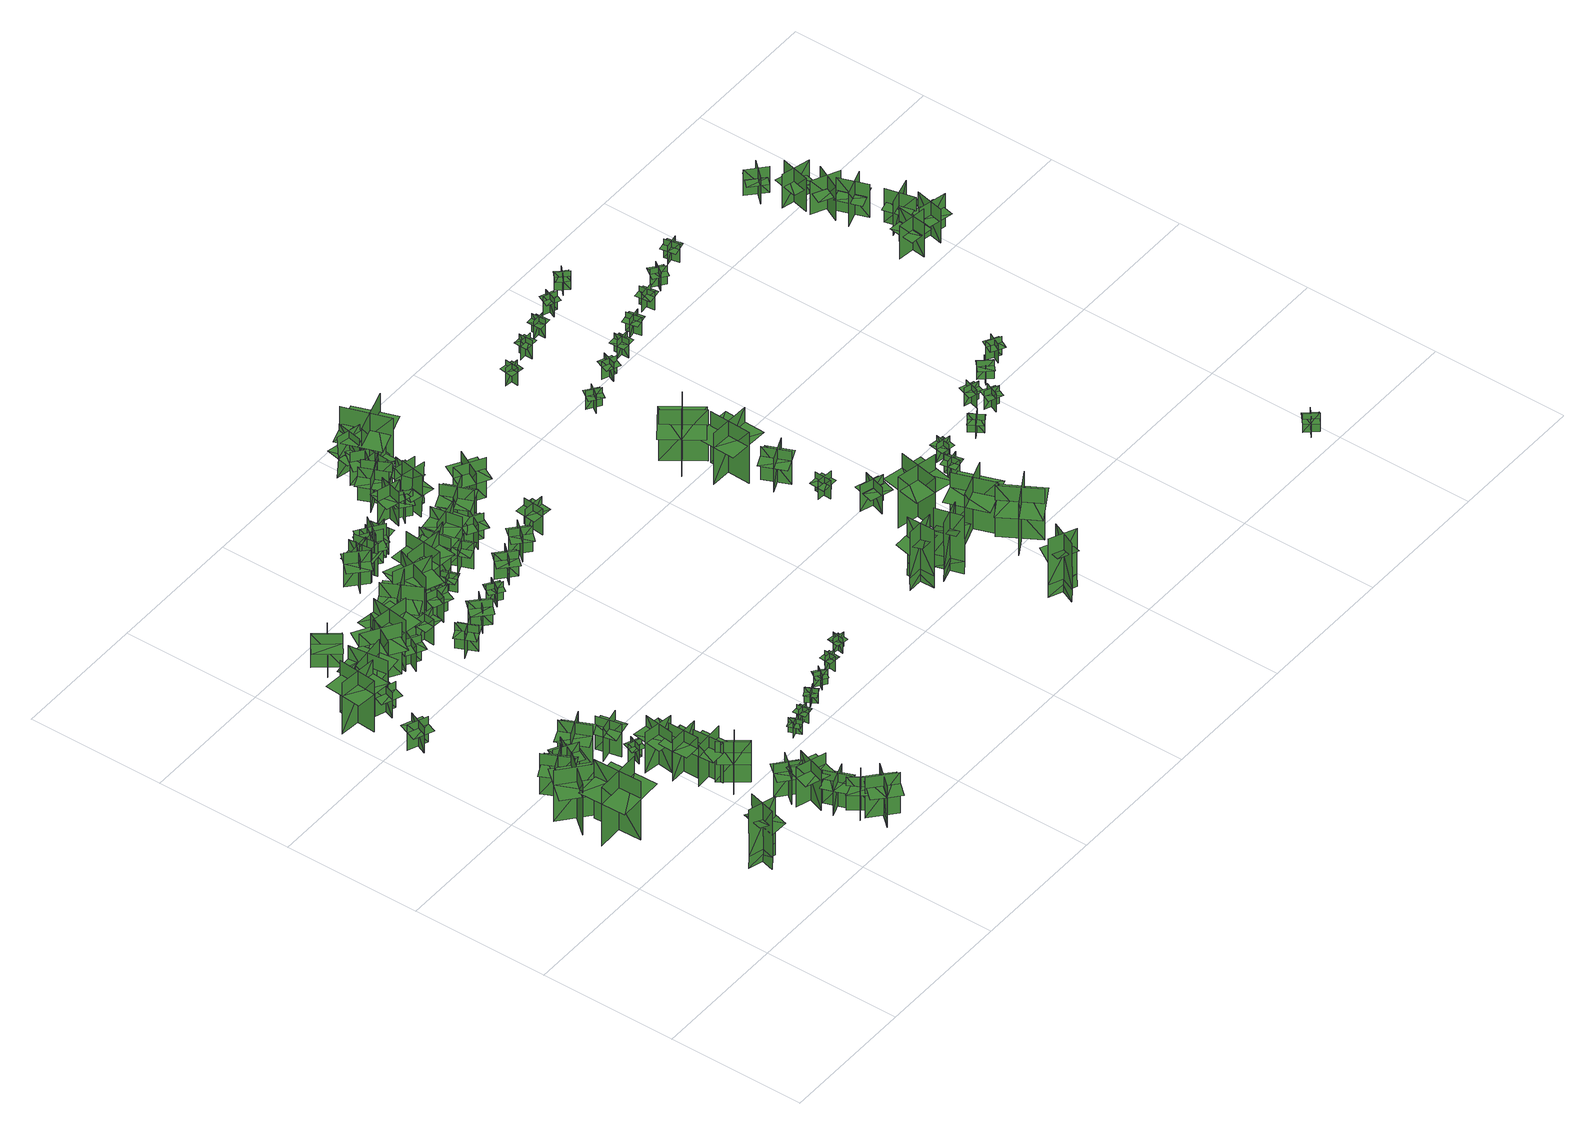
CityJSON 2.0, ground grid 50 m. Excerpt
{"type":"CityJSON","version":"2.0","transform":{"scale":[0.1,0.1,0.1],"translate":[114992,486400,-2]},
"CityObjects":{
"tree1":{"type":"SolitaryVegetationObject","geometry":[{"type":"MultiSurface","lod":"1","boundaries":[[[0,1,2]],[[0,2,3]],[[4,5,6]],[[4,6,7]],[[8,9,10]],[[8,10,11]],[[8,11,12]],[[8,12,13]]]}]},
"tree2":{"type":"SolitaryVegetationObject","geometry":[{"type":"MultiSurface","lod":"1","boundaries":[[[14,15,16]],[[14,16,17]],[[18,19,20]],[[18,20,21]],[[22,23,24]],[[22,24,25]],[[22,25,26]],[[22,26,27]]]}]},
"tree3":{"type":"SolitaryVegetationObject","geometry":[{"type":"MultiSurface","lod":"1","boundaries":[[[28,29,30]],[[28,30,31]],[[32,33,34]],[[32,34,35]],[[36,37,33]],[[36,33,32]],[[38,39,29]],[[38,29,28]],[[40,41,42]],[[40,42,43]],[[44,45,46]],[[44,46,47]]]}]},
"tree4":{"type":"SolitaryVegetationObject","geometry":[{"type":"MultiSurface","lod":"1","boundaries":[[[48,49,50]],[[48,50,51]],[[52,53,54]],[[52,54,55]],[[56,57,58]],[[56,58,59]],[[56,59,60]],[[56,60,61]]]}]},
"tree5":{"type":"SolitaryVegetationObject","geometry":[{"type":"MultiSurface","lod":"1","boundaries":[[[62,63,64]],[[62,64,65]],[[66,67,68]],[[66,68,69]],[[70,71,72]],[[70,72,73]],[[70,73,74]],[[70,74,75]]]}]},
"tree6":{"type":"SolitaryVegetationObject","geometry":[{"type":"MultiSurface","lod":"1","boundaries":[[[76,77,78]],[[76,78,79]],[[80,81,82]],[[80,82,83]],[[84,85,86]],[[84,86,87]],[[84,87,88]],[[84,88,89]]]}]},
"tree7":{"type":"SolitaryVegetationObject","geometry":[{"type":"MultiSurface","lod":"1","boundaries":[[[90,91,92]],[[90,92,93]],[[94,95,96]],[[94,96,97]],[[98,99,100]],[[98,100,101]],[[98,101,102]],[[98,102,103]]]}]},
"tree8":{"type":"SolitaryVegetationObject","geometry":[{"type":"MultiSurface","lod":"1","boundaries":[[[104,105,106]],[[104,106,107]],[[108,109,110]],[[108,110,111]],[[112,113,114]],[[112,114,115]],[[112,115,116]],[[112,116,117]]]}]},
"tree9":{"type":"SolitaryVegetationObject","geometry":[{"type":"MultiSurface","lod":"1","boundaries":[[[118,119,120]],[[118,120,121]],[[122,123,124]],[[122,124,125]],[[126,127,128]],[[126,128,129]],[[126,129,130]],[[126,130,131]]]}]},
"tree10":{"type":"SolitaryVegetationObject","geometry":[{"type":"MultiSurface","lod":"1","boundaries":[[[132,133,134]],[[132,134,135]],[[136,137,138]],[[136,138,139]],[[140,141,142]],[[140,142,143]],[[140,143,144]],[[140,144,145]]]}]},
"tree11":{"type":"SolitaryVegetationObject","geometry":[{"type":"MultiSurface","lod":"1","boundaries":[[[146,147,148]],[[146,148,149]],[[150,151,152]],[[150,152,153]],[[154,155,156]],[[154,156,157]],[[154,157,158]],[[154,158,159]]]}]},
"tree12":{"type":"SolitaryVegetationObject","geometry":[{"type":"MultiSurface","lod":"1","boundaries":[[[160,161,162]],[[160,162,163]],[[164,165,166]],[[164,166,167]],[[168,169,170]],[[168,170,171]],[[168,171,172]],[[168,172,173]]]}]},
"tree13":{"type":"SolitaryVegetationObject","geometry":[{"type":"MultiSurface","lod":"1","boundaries":[[[174,175,176]],[[174,176,177]],[[178,179,180]],[[178,180,181]],[[182,183,184]],[[182,184,185]],[[182,185,186]],[[182,186,187]]]}]},
"tree14":{"type":"SolitaryVegetationObject","geometry":[{"type":"MultiSurface","lod":"1","boundaries":[[[188,189,190]],[[188,190,191]],[[192,193,194]],[[192,194,195]],[[196,197,198]],[[196,198,199]],[[196,199,200]],[[196,200,201]]]}]},
"tree15":{"type":"SolitaryVegetationObject","geometry":[{"type":"MultiSurface","lod":"1","boundaries":[[[202,203,204]],[[202,204,205]],[[206,207,208]],[[206,208,209]],[[210,211,212]],[[210,212,213]],[[210,213,214]],[[210,214,215]]]}]},
"tree16":{"type":"SolitaryVegetationObject","geometry":[{"type":"MultiSurface","lod":"1","boundaries":[[[216,217,218]],[[216,218,219]],[[220,221,222]],[[220,222,223]],[[224,225,226]],[[224,226,227]],[[224,227,228]],[[224,228,229]]]}]},
"tree17":{"type":"SolitaryVegetationObject","geometry":[{"type":"MultiSurface","lod":"1","boundaries":[[[230,231,232]],[[230,232,233]],[[234,235,236]],[[234,236,237]],[[238,239,240]],[[238,240,241]],[[238,241,242]],[[238,242,243]]]}]},
"tree18":{"type":"SolitaryVegetationObject","geometry":[{"type":"MultiSurface","lod":"1","boundaries":[[[244,245,246]],[[244,246,247]],[[248,249,250]],[[248,250,251]],[[252,253,254]],[[252,254,255]],[[252,255,256]],[[252,256,257]]]}]},
"tree19":{"type":"SolitaryVegetationObject","geometry":[{"type":"MultiSurface","lod":"1","boundaries":[[[258,259,260]],[[258,260,261]],[[262,263,264]],[[262,264,265]],[[266,267,268]],[[266,268,269]],[[266,269,270]],[[266,270,271]]]}]},
"tree20":{"type":"SolitaryVegetationObject","geometry":[{"type":"MultiSurface","lod":"1","boundaries":[[[272,273,274]],[[272,274,275]],[[276,277,278]],[[276,278,279]],[[280,281,282]],[[280,282,283]],[[280,283,284]],[[280,284,285]]]}]},
"tree21":{"type":"SolitaryVegetationObject","geometry":[{"type":"MultiSurface","lod":"1","boundaries":[[[286,287,288]],[[286,288,289]],[[290,291,292]],[[290,292,293]],[[294,295,296]],[[294,296,297]],[[294,297,298]],[[294,298,299]]]}]},
"tree22":{"type":"SolitaryVegetationObject","geometry":[{"type":"MultiSurface","lod":"1","boundaries":[[[300,301,302]],[[300,302,303]],[[304,305,306]],[[304,306,307]],[[308,309,310]],[[308,310,311]],[[308,311,312]],[[308,312,313]]]}]},
"tree23":{"type":"SolitaryVegetationObject","geometry":[{"type":"MultiSurface","lod":"1","boundaries":[[[314,315,316]],[[314,316,317]],[[318,319,320]],[[318,320,321]],[[322,323,324]],[[322,324,325]],[[322,325,326]],[[322,326,327]]]}]},
"tree24":{"type":"SolitaryVegetationObject","geometry":[{"type":"MultiSurface","lod":"1","boundaries":[[[328,329,330]],[[328,330,331]],[[332,333,334]],[[332,334,335]],[[336,337,338]],[[336,338,339]],[[336,339,340]],[[336,340,341]]]}]},
"tree25":{"type":"SolitaryVegetationObject","geometry":[{"type":"MultiSurface","lod":"1","boundaries":[[[342,343,344]],[[342,344,345]],[[346,347,348]],[[346,348,349]],[[350,351,352]],[[350,352,353]],[[350,353,354]],[[350,354,355]]]}]},
"tree26":{"type":"SolitaryVegetationObject","geometry":[{"type":"MultiSurface","lod":"1","boundaries":[[[356,357,358]],[[356,358,359]],[[360,361,362]],[[360,362,363]],[[364,365,366]],[[364,366,367]],[[364,367,368]],[[364,368,369]]]}]},
"tree27":{"type":"SolitaryVegetationObject","geometry":[{"type":"MultiSurface","lod":"1","boundaries":[[[370,371,372]],[[370,372,373]],[[374,375,376]],[[374,376,377]],[[378,379,380]],[[378,380,381]],[[378,381,382]],[[378,382,383]]]}]},
"tree28":{"type":"SolitaryVegetationObject","geometry":[{"type":"MultiSurface","lod":"1","boundaries":[[[384,385,386]],[[384,386,387]],[[388,389,390]],[[388,390,391]],[[392,393,394]],[[392,394,395]],[[392,395,396]],[[392,396,397]]]}]},
"tree29":{"type":"SolitaryVegetationObject","geometry":[{"type":"MultiSurface","lod":"1","boundaries":[[[398,399,400]],[[398,400,401]],[[402,403,404]],[[402,404,405]],[[406,407,408]],[[406,408,409]],[[406,409,410]],[[406,410,411]]]}]},
"tree30":{"type":"SolitaryVegetationObject","geometry":[{"type":"MultiSurface","lod":"1","boundaries":[[[412,413,414]],[[412,414,415]],[[416,417,418]],[[416,418,419]],[[420,421,422]],[[420,422,423]],[[420,423,424]],[[420,424,425]]]}]},
"tree31":{"type":"SolitaryVegetationObject","geometry":[{"type":"MultiSurface","lod":"1","boundaries":[[[426,427,428]],[[426,428,429]],[[430,431,432]],[[430,432,433]],[[434,435,436]],[[434,436,437]],[[434,437,438]],[[434,438,439]]]}]},
"tree32":{"type":"SolitaryVegetationObject","geometry":[{"type":"MultiSurface","lod":"1","boundaries":[[[440,441,442]],[[440,442,443]],[[444,445,446]],[[444,446,447]],[[448,449,450]],[[448,450,451]],[[448,451,452]],[[448,452,453]]]}]},
"tree33":{"type":"SolitaryVegetationObject","geometry":[{"type":"MultiSurface","lod":"1","boundaries":[[[454,455,456]],[[454,456,457]],[[458,459,460]],[[458,460,461]],[[462,463,464]],[[462,464,465]],[[462,465,466]],[[462,466,467]]]}]},
"tree34":{"type":"SolitaryVegetationObject","geometry":[{"type":"MultiSurface","lod":"1","boundaries":[[[468,469,470]],[[468,470,471]],[[472,473,474]],[[472,474,475]],[[476,477,478]],[[476,478,479]],[[476,479,480]],[[476,480,481]]]}]},
"tree35":{"type":"SolitaryVegetationObject","geometry":[{"type":"MultiSurface","lod":"1","boundaries":[[[482,483,484]],[[482,484,485]],[[486,487,488]],[[486,488,489]],[[490,491,492]],[[490,492,493]],[[490,494,495]],[[490,495,491]]]}]},
"tree36":{"type":"SolitaryVegetationObject","geometry":[{"type":"MultiSurface","lod":"1","boundaries":[[[496,497,498]],[[496,498,499]],[[500,501,502]],[[500,502,503]],[[504,505,506]],[[504,506,507]],[[504,507,508]],[[504,508,509]]]}]},
"tree37":{"type":"SolitaryVegetationObject","geometry":[{"type":"MultiSurface","lod":"1","boundaries":[[[510,511,512]],[[510,512,513]],[[514,515,516]],[[514,516,517]],[[518,519,520]],[[518,520,521]],[[518,522,523]],[[518,523,519]]]}]},
"tree38":{"type":"SolitaryVegetationObject","geometry":[{"type":"MultiSurface","lod":"1","boundaries":[[[524,525,526]],[[524,526,527]],[[528,529,530]],[[528,530,531]],[[532,533,534]],[[532,534,535]],[[532,535,536]],[[532,536,537]]]}]},
"tree39":{"type":"SolitaryVegetationObject","geometry":[{"type":"MultiSurface","lod":"1","boundaries":[[[538,539,540]],[[538,540,541]],[[542,543,544]],[[542,544,545]],[[546,547,548]],[[546,548,549]],[[546,550,551]],[[546,551,547]]]}]},
"tree40":{"type":"SolitaryVegetationObject","geometry":[{"type":"MultiSurface","lod":"1","boundaries":[[[552,553,554]],[[552,554,555]],[[556,557,558]],[[556,558,559]],[[560,561,562]],[[560,562,563]],[[560,563,564]],[[560,564,565]]]}]},
"tree41":{"type":"SolitaryVegetationObject","geometry":[{"type":"MultiSurface","lod":"1","boundaries":[[[566,567,568]],[[566,568,569]],[[570,571,572]],[[570,572,573]],[[574,575,576]],[[574,576,577]],[[574,577,578]],[[574,578,579]]]}]},
"tree42":{"type":"SolitaryVegetationObject","geometry":[{"type":"MultiSurface","lod":"1","boundaries":[[[580,581,582]],[[580,582,583]],[[584,585,586]],[[584,586,587]],[[588,589,590]],[[588,590,591]],[[588,592,593]],[[588,593,589]]]}]},
"tree43":{"type":"SolitaryVegetationObject","geometry":[{"type":"MultiSurface","lod":"1","boundaries":[[[594,595,596]],[[594,596,597]],[[598,599,600]],[[598,600,601]],[[602,603,604]],[[602,604,605]],[[602,606,607]],[[602,607,603]]]}]},
"tree44":{"type":"SolitaryVegetationObject","geometry":[{"type":"MultiSurface","lod":"1","boundaries":[[[608,609,610]],[[608,610,611]],[[612,613,614]],[[612,614,615]],[[616,617,618]],[[616,618,619]],[[616,619,620]],[[616,620,621]]]}]},
"tree45":{"type":"SolitaryVegetationObject","geometry":[{"type":"MultiSurface","lod":"1","boundaries":[[[622,623,624]],[[622,624,625]],[[626,627,628]],[[626,628,629]],[[630,631,632]],[[630,632,633]],[[630,633,634]],[[630,634,635]]]}]},
"tree46":{"type":"SolitaryVegetationObject","geometry":[{"type":"MultiSurface","lod":"1","boundaries":[[[636,637,638]],[[636,638,639]],[[640,641,642]],[[640,642,643]],[[644,645,646]],[[644,646,647]],[[644,648,649]],[[644,649,645]]]}]},
"tree47":{"type":"SolitaryVegetationObject","geometry":[{"type":"MultiSurface","lod":"1","boundaries":[[[650,651,652]],[[650,652,653]],[[654,655,656]],[[654,656,657]],[[658,659,660]],[[658,660,661]],[[658,661,662]],[[658,662,663]]]}]},
"tree48":{"type":"SolitaryVegetationObject","geometry":[{"type":"MultiSurface","lod":"1","boundaries":[[[664,665,666]],[[664,666,667]],[[668,669,670]],[[668,670,671]],[[672,673,674]],[[672,674,675]],[[672,675,676]],[[672,676,677]]]}]},
"tree49":{"type":"SolitaryVegetationObject","geometry":[{"type":"MultiSurface","lod":"1","boundaries":[[[678,679,680]],[[678,680,681]],[[682,683,684]],[[682,684,685]],[[686,687,688]],[[686,688,689]],[[686,689,690]],[[686,690,691]]]}]},
"tree50":{"type":"SolitaryVegetationObject","geometry":[{"type":"MultiSurface","lod":"1","boundaries":[[[692,693,694]],[[692,694,695]],[[696,697,698]],[[696,698,699]],[[700,701,702]],[[700,702,703]],[[700,703,704]],[[700,704,705]]]}]},
"tree51":{"type":"SolitaryVegetationObject","geometry":[{"type":"MultiSurface","lod":"1","boundaries":[[[706,707,708]],[[706,708,709]],[[710,711,712]],[[710,712,713]],[[714,715,716]],[[714,716,717]],[[714,717,718]],[[714,718,719]]]}]},
"tree52":{"type":"SolitaryVegetationObject","geometry":[{"type":"MultiSurface","lod":"1","boundaries":[[[720,721,722]],[[720,722,723]],[[724,725,726]],[[724,726,727]],[[728,729,730]],[[728,730,731]],[[728,731,732]],[[728,732,733]]]}]},
"tree53":{"type":"SolitaryVegetationObject","geometry":[{"type":"MultiSurface","lod":"1","boundaries":[[[734,735,736]],[[734,736,737]],[[738,739,740]],[[738,740,741]],[[742,743,744]],[[742,744,745]],[[742,746,747]],[[742,747,743]]]}]},
"tree54":{"type":"SolitaryVegetationObject","geometry":[{"type":"MultiSurface","lod":"1","boundaries":[[[748,749,750]],[[748,750,751]],[[752,753,754]],[[752,754,755]],[[756,757,758]],[[756,758,759]],[[756,760,761]],[[756,761,757]]]}]},
"tree55":{"type":"SolitaryVegetationObject","geometry":[{"type":"MultiSurface","lod":"1","boundaries":[[[762,763,764]],[[762,764,765]],[[766,767,768]],[[766,768,769]],[[770,771,772]],[[770,772,773]],[[770,773,774]],[[770,774,775]]]}]},
"tree56":{"type":"SolitaryVegetationObject","geometry":[{"type":"MultiSurface","lod":"1","boundaries":[[[776,777,778]],[[776,778,779]],[[780,781,782]],[[780,782,783]],[[784,785,786]],[[784,786,787]],[[784,787,788]],[[784,788,789]]]}]},
"tree57":{"type":"SolitaryVegetationObject","geometry":[{"type":"MultiSurface","lod":"1","boundaries":[[[790,791,792]],[[790,792,793]],[[794,795,796]],[[794,796,797]],[[798,799,795]],[[798,795,794]],[[800,801,791]],[[800,791,790]],[[790,791,802]],[[790,802,803]],[[790,804,805]],[[790,805,791]]]}]},
"tree58":{"type":"SolitaryVegetationObject","geometry":[{"type":"MultiSurface","lod":"1","boundaries":[[[806,807,808]],[[806,808,809]],[[810,811,812]],[[810,812,813]],[[814,815,816]],[[814,816,817]],[[814,817,818]],[[814,818,819]]]}]},
"tree59":{"type":"SolitaryVegetationObject","geometry":[{"type":"MultiSurface","lod":"1","boundaries":[[[820,821,822]],[[820,822,823]],[[824,825,826]],[[824,826,827]],[[828,829,830]],[[828,830,831]],[[828,831,832]],[[828,832,833]]]}]},
"tree60":{"type":"SolitaryVegetationObject","geometry":[{"type":"MultiSurface","lod":"1","boundaries":[[[834,835,836]],[[834,836,837]],[[838,839,840]],[[838,840,841]],[[842,843,844]],[[842,844,845]],[[842,846,847]],[[842,847,843]]]}]},
"tree61":{"type":"SolitaryVegetationObject","geometry":[{"type":"MultiSurface","lod":"1","boundaries":[[[848,849,850]],[[848,850,851]],[[852,853,854]],[[852,854,855]],[[856,857,858]],[[856,858,859]],[[856,859,860]],[[856,860,861]]]}]},
"tree62":{"type":"SolitaryVegetationObject","geometry":[{"type":"MultiSurface","lod":"1","boundaries":[[[862,863,864]],[[862,864,865]],[[866,867,868]],[[866,868,869]],[[870,871,872]],[[870,872,873]],[[870,873,874]],[[870,874,875]]]}]},
"tree63":{"type":"SolitaryVegetationObject","geometry":[{"type":"MultiSurface","lod":"1","boundaries":[[[876,877,878]],[[876,878,879]],[[880,881,882]],[[880,882,883]],[[884,885,886]],[[884,886,887]],[[884,887,888]],[[884,888,889]]]}]},
"tree64":{"type":"SolitaryVegetationObject","geometry":[{"type":"MultiSurface","lod":"1","boundaries":[[[890,891,892]],[[890,892,893]],[[894,895,896]],[[894,896,897]],[[898,899,895]],[[898,895,894]],[[900,901,891]],[[900,891,890]],[[890,891,902]],[[890,902,903]],[[890,904,905]],[[890,905,891]]]}]},
"tree65":{"type":"SolitaryVegetationObject","geometry":[{"type":"MultiSurface","lod":"1","boundaries":[[[906,907,908]],[[906,908,909]],[[910,911,912]],[[910,912,913]],[[914,915,911]],[[914,911,910]],[[916,917,907]],[[916,907,906]],[[906,907,918]],[[906,918,919]],[[906,920,921]],[[906,921,907]]]}]},
"tree66":{"type":"SolitaryVegetationObject","geometry":[{"type":"MultiSurface","lod":"1","boundaries":[[[922,923,924]],[[922,924,925]],[[926,927,928]],[[926,928,929]],[[930,931,932]],[[930,932,933]],[[930,933,934]],[[930,934,935]]]}]},
"tree67":{"type":"SolitaryVegetationObject","geometry":[{"type":"MultiSurface","lod":"1","boundaries":[[[936,937,938]],[[936,938,939]],[[940,941,942]],[[940,942,943]],[[944,945,941]],[[944,941,940]],[[946,947,937]],[[946,937,936]],[[948,949,950]],[[948,950,951]],[[952,953,954]],[[952,954,955]]]}]},
"tree68":{"type":"SolitaryVegetationObject","geometry":[{"type":"MultiSurface","lod":"1","boundaries":[[[956,957,958]],[[956,958,959]],[[960,961,962]],[[960,962,963]],[[964,965,961]],[[964,961,960]],[[966,967,957]],[[966,957,956]],[[968,969,970]],[[968,970,971]],[[972,973,974]],[[972,974,975]]]}]},
"tree69":{"type":"SolitaryVegetationObject","geometry":[{"type":"MultiSurface","lod":"1","boundaries":[[[976,977,978]],[[976,978,979]],[[980,981,982]],[[980,982,983]],[[984,985,981]],[[984,981,980]],[[986,987,977]],[[986,977,976]],[[988,989,990]],[[988,990,991]],[[992,993,994]],[[992,994,995]]]}]},
"tree70":{"type":"SolitaryVegetationObject","geometry":[{"type":"MultiSurface","lod":"1","boundaries":[[[996,997,998]],[[996,998,999]],[[1000,1001,1002]],[[1000,1002,1003]],[[1004,1005,1006]],[[1004,1006,1007]],[[1004,1007,1008]],[[1004,1008,1009]]]}]},
"tree71":{"type":"SolitaryVegetationObject","geometry":[{"type":"MultiSurface","lod":"1","boundaries":[[[1010,1011,1012]],[[1010,1012,1013]],[[1014,1015,1016]],[[1014,1016,1017]],[[1018,1019,1020]],[[1018,1020,1021]],[[1018,1021,1022]],[[1018,1022,1023]]]}]},
"tree72":{"type":"SolitaryVegetationObject","geometry":[{"type":"MultiSurface","lod":"1","boundaries":[[[1024,1025,1026]],[[1024,1026,1027]],[[1028,1029,1030]],[[1028,1030,1031]],[[1032,1033,1034]],[[1032,1034,1035]],[[1032,1035,1036]],[[1032,1036,1037]]]}]},
"tree73":{"type":"SolitaryVegetationObject","geometry":[{"type":"MultiSurface","lod":"1","boundaries":[[[1038,1039,1040]],[[1038,1040,1041]],[[1042,1043,1044]],[[1042,1044,1045]],[[1046,1047,1048]],[[1046,1048,1049]],[[1046,1049,1050]],[[1046,1050,1051]]]}]},
"tree74":{"type":"SolitaryVegetationObject","geometry":[{"type":"MultiSurface","lod":"1","boundaries":[[[1052,1053,1054]],[[1052,1054,1055]],[[1056,1057,1058]],[[1056,1058,1059]],[[1060,1061,1062]],[[1060,1062,1063]],[[1060,1063,1064]],[[1060,1064,1065]]]}]},
"tree75":{"type":"SolitaryVegetationObject","geometry":[{"type":"MultiSurface","lod":"1","boundaries":[[[1066,1067,1068]],[[1066,1068,1069]],[[1070,1071,1072]],[[1070,1072,1073]],[[1074,1075,1076]],[[1074,1076,1077]],[[1074,1077,1078]],[[1074,1078,1079]]]}]},
"tree76":{"type":"SolitaryVegetationObject","geometry":[{"type":"MultiSurface","lod":"1","boundaries":[[[1080,1081,1082]],[[1080,1082,1083]],[[1084,1085,1086]],[[1084,1086,1087]],[[1088,1089,1090]],[[1088,1090,1091]],[[1088,1091,1092]],[[1088,1092,1093]]]}]},
"tree77":{"type":"SolitaryVegetationObject","geometry":[{"type":"MultiSurface","lod":"1","boundaries":[[[1094,1095,1096]],[[1094,1096,1097]],[[1098,1099,1100]],[[1098,1100,1101]],[[1102,1103,1104]],[[1102,1104,1105]],[[1102,1105,1106]],[[1102,1106,1107]]]}]},
"tree78":{"type":"SolitaryVegetationObject","geometry":[{"type":"MultiSurface","lod":"1","boundaries":[[[1108,1109,1110]],[[1108,1110,1111]],[[1112,1113,1114]],[[1112,1114,1115]],[[1116,1117,1118]],[[1116,1118,1119]],[[1116,1119,1120]],[[1116,1120,1121]]]}]},
"tree79":{"type":"SolitaryVegetationObject","geometry":[{"type":"MultiSurface","lod":"1","boundaries":[[[1122,1123,1124]],[[1122,1124,1125]],[[1126,1127,1128]],[[1126,1128,1129]],[[1130,1131,1132]],[[1130,1132,1133]],[[1130,1133,1134]],[[1130,1134,1135]]]}]},
"tree80":{"type":"SolitaryVegetationObject","geometry":[{"type":"MultiSurface","lod":"1","boundaries":[[[1136,1137,1138]],[[1136,1138,1139]],[[1140,1141,1142]],[[1140,1142,1143]],[[1144,1145,1146]],[[1144,1146,1147]],[[1144,1147,1148]],[[1144,1148,1149]]]}]},
"tree81":{"type":"SolitaryVegetationObject","geometry":[{"type":"MultiSurface","lod":"1","boundaries":[[[1150,1151,1152]],[[1150,1152,1153]],[[1154,1155,1156]],[[1154,1156,1157]],[[1158,1159,1160]],[[1158,1160,1161]],[[1158,1161,1162]],[[1158,1162,1163]]]}]},
"tree82":{"type":"SolitaryVegetationObject","geometry":[{"type":"MultiSurface","lod":"1","boundaries":[[[1164,1165,1166]],[[1164,1166,1167]],[[1168,1169,1170]],[[1168,1170,1171]],[[1172,1173,1174]],[[1172,1174,1175]],[[1172,1175,1176]],[[1172,1176,1177]]]}]},
"tree83":{"type":"SolitaryVegetationObject","geometry":[{"type":"MultiSurface","lod":"1","boundaries":[[[1178,1179,1180]],[[1178,1180,1181]],[[1182,1183,1184]],[[1182,1184,1185]],[[1186,1187,1188]],[[1186,1188,1189]],[[1186,1189,1190]],[[1186,1190,1191]]]}]},
"tree84":{"type":"SolitaryVegetationObject","geometry":[{"type":"MultiSurface","lod":"1","boundaries":[[[1192,1193,1194]],[[1192,1194,1195]],[[1196,1197,1198]],[[1196,1198,1199]],[[1200,1201,1202]],[[1200,1202,1203]],[[1200,1203,1204]],[[1200,1204,1205]]]}]},
"tree85":{"type":"SolitaryVegetationObject","geometry":[{"type":"MultiSurface","lod":"1","boundaries":[[[1206,1207,1208]],[[1206,1208,1209]],[[1210,1211,1212]],[[1210,1212,1213]],[[1214,1215,1216]],[[1214,1216,1217]],[[1214,1217,1218]],[[1214,1218,1219]]]}]},
"tree86":{"type":"SolitaryVegetationObject","geometry":[{"type":"MultiSurface","lod":"1","boundaries":[[[1220,1221,1222]],[[1220,1222,1223]],[[1224,1225,1226]],[[1224,1226,1227]],[[1228,1229,1230]],[[1228,1230,1231]],[[1228,1231,1232]],[[1228,1232,1233]]]}]},
"tree87":{"type":"SolitaryVegetationObject","geometry":[{"type":"MultiSurface","lod":"1","boundaries":[[[1234,1235,1236]],[[1234,1236,1237]],[[1238,1239,1240]],[[1238,1240,1241]],[[1242,1243,1244]],[[1242,1244,1245]],[[1242,1245,1246]],[[1242,1246,1247]]]}]},
"tree88":{"type":"SolitaryVegetationObject","geometry":[{"type":"MultiSurface","lod":"1","boundaries":[[[1248,1249,1250]],[[1248,1250,1251]],[[1252,1253,1254]],[[1252,1254,1255]],[[1256,1257,1258]],[[1256,1258,1259]],[[1256,1259,1260]],[[1256,1260,1261]]]}]},
"tree89":{"type":"SolitaryVegetationObject","geometry":[{"type":"MultiSurface","lod":"1","boundaries":[[[1262,1263,1264]],[[1262,1264,1265]],[[1266,1267,1268]],[[1266,1268,1269]],[[1270,1271,1272]],[[1270,1272,1273]],[[1270,1273,1274]],[[1270,1274,1275]]]}]},
"tree90":{"type":"SolitaryVegetationObject","geometry":[{"type":"MultiSurface","lod":"1","boundaries":[[[1276,1277,1278]],[[1276,1278,1279]],[[1280,1281,1282]],[[1280,1282,1283]],[[1284,1285,1286]],[[1284,1286,1287]],[[1284,1287,1288]],[[1284,1288,1289]]]}]},
"tree91":{"type":"SolitaryVegetationObject","geometry":[{"type":"MultiSurface","lod":"1","boundaries":[[[1290,1291,1292]],[[1290,1292,1293]],[[1294,1295,1296]],[[1294,1296,1297]],[[1298,1299,1300]],[[1298,1300,1301]],[[1298,1301,1302]],[[1298,1302,1303]]]}]},
"tree92":{"type":"SolitaryVegetationObject","geometry":[{"type":"MultiSurface","lod":"1","boundaries":[[[1304,1305,1306]],[[1304,1306,1307]],[[1308,1309,1310]],[[1308,1310,1311]],[[1312,1313,1314]],[[1312,1314,1315]],[[1312,1315,1316]],[[1312,1316,1317]]]}]},
"tree93":{"type":"SolitaryVegetationObject","geometry":[{"type":"MultiSurface","lod":"1","boundaries":[[[1318,1319,1320]],[[1318,1320,1321]],[[1322,1323,1324]],[[1322,1324,1325]],[[1326,1327,1328]],[[1326,1328,1329]],[[1326,1329,1330]],[[1326,1330,1331]]]}]},
"tree94":{"type":"SolitaryVegetationObject","geometry":[{"type":"MultiSurface","lod":"1","boundaries":[[[1332,1333,1334]],[[1332,1334,1335]],[[1336,1337,1338]],[[1336,1338,1339]],[[1340,1341,1342]],[[1340,1342,1343]],[[1340,1343,1344]],[[1340,1344,1345]]]}]},
"tree95":{"type":"SolitaryVegetationObject","geometry":[{"type":"MultiSurface","lod":"1","boundaries":[[[1346,1347,1348]],[[1346,1348,1349]],[[1350,1351,1352]],[[1350,1352,1353]],[[1354,1355,1356]],[[1354,1356,1357]],[[1354,1357,1358]],[[1354,1358,1359]]]}]},
"tree96":{"type":"SolitaryVegetationObject","geometry":[{"type":"MultiSurface","lod":"1","boundaries":[[[1360,1361,1362]],[[1360,1362,1363]],[[1364,1365,1366]],[[1364,1366,1367]],[[1368,1369,1370]],[[1368,1370,1371]],[[1368,1371,1372]],[[1368,1372,1373]]]}]},
"tree97":{"type":"SolitaryVegetationObject","geometry":[{"type":"MultiSurface","lod":"1","boundaries":[[[1374,1375,1376]],[[1374,1376,1377]],[[1378,1379,1380]],[[1378,1380,1381]],[[1382,1383,1384]],[[1382,1384,1385]],[[1382,1385,1386]],[[1382,1386,1387]]]}]},
"tree98":{"type":"SolitaryVegetationObject","geometry":[{"type":"MultiSurface","lod":"1","boundaries":[[[1388,1389,1390]],[[1388,1390,1391]],[[1392,1393,1394]],[[1392,1394,1395]],[[1396,1397,1398]],[[1396,1398,1399]],[[1396,1400,1401]],[[1396,1401,1397]]]}]},
"tree99":{"type":"SolitaryVegetationObject","geometry":[{"type":"MultiSurface","lod":"1","boundaries":[[[1402,1403,1404]],[[1402,1404,1405]],[[1406,1407,1408]],[[1406,1408,1409]],[[1410,1411,1412]],[[1410,1412,1413]],[[1410,1414,1415]],[[1410,1415,1411]]]}]},
"tree100":{"type":"SolitaryVegetationObject","geometry":[{"type":"MultiSurface","lod":"1","boundaries":[[[1416,1417,1418]],[[1416,1418,1419]],[[1420,1421,1422]],[[1420,1422,1423]],[[1424,1425,1426]],[[1424,1426,1427]],[[1424,1428,1429]],[[1424,1429,1425]]]}]},
"tree101":{"type":"SolitaryVegetationObject","geometry":[{"type":"MultiSurface","lod":"1","boundaries":[[[1430,1431,1432]],[[1430,1432,1433]],[[1434,1435,1436]],[[1434,1436,1437]],[[1438,1439,1440]],[[1438,1440,1441]],[[1438,1442,1443]],[[1438,1443,1439]]]}]},
"tree102":{"type":"SolitaryVegetationObject","geometry":[{"type":"MultiSurface","lod":"1","boundaries":[[[1444,1445,1446]],[[1444,1446,1447]],[[1448,1449,1450]],[[1448,1450,1451]],[[1452,1453,1454]],[[1452,1454,1455]],[[1452,1456,1457]],[[1452,1457,1453]]]}]},
"tree103":{"type":"SolitaryVegetationObject","geometry":[{"type":"MultiSurface","lod":"1","boundaries":[[[1458,1459,1460]],[[1458,1460,1461]],[[1462,1463,1464]],[[1462,1464,1465]],[[1466,1467,1468]],[[1466,1468,1469]],[[1466,1470,1471]],[[1466,1471,1467]]]}]},
"tree104":{"type":"SolitaryVegetationObject","geometry":[{"type":"MultiSurface","lod":"1","boundaries":[[[1472,1473,1474]],[[1472,1474,1475]],[[1476,1477,1478]],[[1476,1478,1479]],[[1480,1481,1482]],[[1480,1482,1483]],[[1480,1484,1485]],[[1480,1485,1481]]]}]}
},
"vertices":[
[183,631,10],[179,808,10],[179,808,256],[183,631,256],[265,716,10],[88,712,10],[88,712,256],[265,716,256],[265,716,187],[263,805,187],[86,801,187],[88,712,187],[90,624,187],[267,628,187],
[191,907,11],[91,789,11],[91,789,226],[191,907,226],[88,899,11],[206,799,11],[206,799,226],[88,899,226],[88,899,166],[38,840,166],[156,740,166],[206,799,166],[256,858,166],[138,958,166],
[344,314,65],[316,214,65],[314,215,260],[342,315,260],[275,276,65],[375,248,65],[375,249,260],[275,277,260],[275,277,14],[375,249,14],[342,315,14],[314,215,14],[343,314,160],[315,215,160],[365,200,179],[393,300,179],[318,228,191],[339,303,191],[301,314,201],[280,239,201],
[167,1013,9],[216,912,9],[216,912,179],[167,1013,179],[141,935,9],[242,985,9],[242,985,179],[141,935,179],[141,935,135],[165,887,135],[266,936,135],[242,985,135],[218,1033,135],[117,984,135],
[97,1411,18],[127,1483,18],[127,1483,126],[97,1411,126],[145,1431,18],[73,1460,18],[73,1460,126],[145,1431,126],[145,1431,95],[160,1467,95],[88,1496,95],[73,1460,95],[58,1424,95],[130,1395,95],
[230,1009,11],[311,965,11],[311,965,150],[230,1009,150],[250,945,11],[293,1026,11],[293,1026,150],[250,945,150],[250,945,113],[289,924,113],[332,1005,113],[293,1026,113],[254,1047,113],[211,965,113],
[94,1737,17],[82,1595,17],[82,1595,233],[94,1737,233],[15,1670,17],[157,1657,17],[157,1657,233],[15,1670,233],[15,1670,177],[8,1601,177],[151,1588,177],[157,1657,177],[164,1725,177],[21,1738,177],
[294,987,10],[397,1033,10],[397,1033,180],[294,987,180],[371,958,10],[325,1061,10],[325,1061,180],[371,958,180],[371,958,135],[421,981,135],[375,1083,135],[325,1061,135],[276,1039,135],[322,936,135],
[167,1588,18],[193,1661,18],[193,1661,126],[167,1588,126],[214,1610,18],[141,1636,18],[141,1636,126],[214,1610,126],[214,1610,96],[227,1646,96],[154,1673,96],[141,1636,96],[127,1600,96],[200,1573,96],
[184,1618,15],[168,1761,15],[168,1761,231],[184,1618,231],[249,1700,15],[106,1685,15],[106,1685,231],[249,1700,231],[249,1700,175],[241,1769,175],[99,1753,175],[106,1685,175],[114,1616,175],[256,1632,175],
[459,842,15],[478,890,15],[478,890,92],[459,842,92],[493,857,15],[446,876,15],[446,876,92],[493,857,92],[493,857,72],[502,880,72],[455,899,72],[446,876,72],[437,853,72],[484,834,72],
[519,772,13],[519,659,13],[519,659,183],[519,772,183],[461,713,13],[574,713,13],[574,713,183],[461,713,183],[461,713,138],[461,659,138],[574,659,138],[574,713,138],[574,767,138],[461,768,138],
[494,962,12],[404,942,12],[404,942,151],[494,962,151],[437,998,12],[457,908,12],[457,908,151],[437,998,151],[437,998,115],[393,988,115],[414,898,115],[457,908,115],[500,918,115],[480,1008,115],
[602,638,13],[490,632,13],[490,632,183],[602,638,183],[541,693,13],[547,580,13],[547,580,183],[541,693,183],[541,693,138],[487,690,138],[493,578,138],[547,580,138],[601,583,138],[595,696,138],
[440,804,13],[551,788,13],[551,788,183],[440,804,183],[490,738,13],[506,850,13],[506,850,183],[490,738,183],[490,738,138],[543,731,138],[559,842,138],[506,850,138],[452,858,138],[436,746,138],
[537,603,13],[604,512,13],[604,512,183],[537,603,183],[525,522,13],[616,589,13],[616,589,183],[525,522,183],[525,522,138],[557,478,138],[648,545,138],[616,589,138],[583,632,138],[493,565,138],
[654,419,13],[595,348,13],[595,348,152],[654,419,152],[587,413,13],[658,354,13],[658,354,152],[587,413,152],[587,413,116],[559,378,116],[629,320,116],[658,354,116],[686,388,116],[615,447,116],
[628,257,13],[664,364,13],[664,364,183],[628,257,183],[701,295,13],[594,330,13],[594,330,183],[701,295,183],[701,295,138],[718,346,138],[612,382,138],[594,330,138],[577,279,138],[684,243,138],
[659,274,13],[690,187,13],[690,187,152],[659,274,152],[631,213,13],[718,244,13],[718,244,152],[631,213,152],[631,213,116],[646,172,116],[733,203,116],[718,244,116],[703,286,116],[616,255,116],
[663,131,13],[738,185,13],[738,185,152],[663,131,152],[730,121,13],[676,196,13],[676,196,152],[730,121,152],[730,121,115],[766,147,115],[712,222,115],[676,196,115],[640,170,115],[694,95,115],
[684,127,12],[768,53,12],[768,53,182],[684,127,182],[689,45,12],[764,130,12],[764,130,182],[689,45,182],[689,45,137],[730,10,137],[804,94,137],[764,130,137],[723,166,137],[649,81,137],
[355,1691,13],[233,1766,13],[233,1766,230],[355,1691,230],[330,1793,13],[256,1670,13],[256,1670,230],[330,1793,230],[330,1793,173],[271,1828,173],[197,1706,173],[256,1670,173],[314,1634,173],[389,1757,173],
[208,1870,8],[287,1931,8],[287,1931,147],[208,1870,147],[274,1861,8],[213,1940,8],[213,1940,147],[274,1861,147],[274,1861,108],[313,1892,108],[252,1970,108],[213,1940,108],[174,1909,108],[235,1831,108],
[371,1687,13],[392,1829,13],[392,1829,229],[371,1687,229],[454,1750,13],[312,1771,13],[312,1771,229],[454,1750,229],[454,1750,173],[464,1818,173],[322,1839,173],[312,1771,173],[302,1703,173],[444,1682,173],
[437,1677,18],[370,1714,18],[370,1714,126],[437,1677,126],[423,1726,18],[386,1659,18],[386,1659,126],[423,1726,126],[423,1726,96],[389,1745,96],[352,1677,96],[386,1659,96],[420,1640,96],[457,1708,96],
[873,515,16],[858,557,16],[858,557,77],[873,515,77],[886,542,16],[844,527,16],[844,527,77],[886,542,77],[886,542,60],[878,562,60],[837,548,60],[844,527,60],[852,506,60],[893,521,60],
[528,1733,13],[462,1860,13],[462,1860,230],[528,1733,230],[559,1833,13],[432,1767,13],[432,1767,230],[559,1833,230],[559,1833,173],[527,1894,173],[400,1828,173],[432,1767,173],[464,1705,173],[591,1772,173],
[581,1559,14],[549,1630,14],[549,1630,122],[581,1559,122],[600,1607,14],[529,1576,14],[529,1576,122],[600,1607,122],[600,1607,92],[584,1643,92],[513,1611,92],[529,1576,92],[545,1540,92],[616,1572,92],
[526,1765,17],[519,1688,17],[519,1688,125],[526,1765,125],[486,1732,17],[563,1725,17],[563,1725,125],[486,1732,125],[486,1732,95],[482,1693,95],[559,1686,95],[563,1725,95],[566,1764,95],[489,1770,95],
[923,573,16],[927,529,16],[927,529,77],[923,573,77],[904,550,16],[948,554,16],[948,554,77],[904,550,77],[904,550,60],[906,528,60],[950,532,60],[948,554,60],[946,576,60],[902,572,60],
[526,1854,15],[660,1802,15],[660,1802,231],[526,1854,231],[569,1758,15],[621,1892,15],[621,1892,231],[569,1758,231],[569,1758,175],[633,1733,175],[685,1867,175],[621,1892,175],[557,1917,175],[505,1783,175],
[655,1598,16],[709,1654,16],[709,1654,123],[655,1598,123],[707,1599,16],[651,1652,16],[651,1652,123],[707,1599,123],[707,1599,93],[734,1627,93],[677,1681,93],[651,1652,93],[624,1624,93],[680,1571,93],
[650,1799,17],[622,1727,17],[622,1727,125],[650,1799,125],[602,1779,17],[675,1751,17],[675,1751,125],[602,1779,125],[602,1779,95],[588,1743,95],[660,1715,95],[675,1751,95],[689,1787,95],[616,1815,95],
[992,571,15],[1031,591,15],[1031,591,77],[992,571,77],[1020,562,15],[999,601,15],[999,601,77],[1020,562,77],[1020,562,60],[1039,572,60],[1019,611,60],[999,601,60],[980,591,60],[1000,552,60],
[643,2086,7],[584,2024,7],[584,2024,149],[643,2086,149],[577,2084,7],[639,2025,7],[639,2025,149],[577,2084,149],[577,2084,103],[639,2025,103],[671,2059,103],[609,2118,103],[545,2050,103],[607,1991,103],
[704,1935,12],[690,1792,12],[690,1792,229],[704,1935,229],[624,1868,12],[766,1854,12],[766,1854,229],[624,1868,229],[624,1868,172],[617,1799,172],[760,1785,172],[766,1854,172],[773,1923,172],[630,1936,172],
[595,2068,8],[680,2074,8],[680,2074,149],[595,2068,149],[644,2025,8],[638,2110,8],[638,2110,149],[644,2025,149],[644,2025,103],[638,2110,103],[592,2107,103],[598,2022,103],[691,2028,103],[685,2113,103],
[1075,619,15],[1111,593,15],[1111,593,77],[1075,619,77],[1079,590,15],[1106,625,15],[1106,625,77],[1079,590,77],[1079,590,60],[1097,577,60],[1123,612,60],[1106,625,60],[1088,639,60],[1062,603,60],
[667,2111,8],[678,2026,8],[678,2026,150],[667,2111,150],[627,2058,8],[712,2070,8],[712,2070,150],[627,2058,150],[627,2058,103],[712,2070,103],[705,2116,103],[621,2104,103],[634,2012,103],[718,2024,103],
[773,1811,18],[721,1793,18],[721,1793,95],[773,1811,95],[740,1827,18],[759,1775,18],[759,1775,95],[740,1827,95],[740,1827,74],[714,1818,74],[733,1766,74],[759,1775,74],[785,1785,74],[766,1837,74],
[774,1673,16],[820,1642,16],[820,1642,93],[774,1673,93],[781,1637,16],[812,1682,16],[812,1682,93],[781,1637,93],[781,1637,72],[804,1621,72],[835,1667,72],[812,1682,72],[789,1698,72],[758,1652,72],
[675,2038,8],[723,2109,8],[723,2109,150],[675,2038,150],[740,2051,8],[669,2098,8],[669,2098,150],[740,2051,150],[740,2051,104],[669,2098,104],[643,2059,104],[714,2012,104],[766,2089,104],[695,2137,104],
[766,2059,8],[696,2109,8],[696,2109,150],[766,2059,150],[755,2124,8],[705,2054,8],[705,2054,150],[755,2124,150],[755,2124,104],[705,2054,104],[743,2027,104],[793,2097,104],[717,2151,104],[667,2081,104],
[735,1881,15],[846,1898,15],[846,1898,185],[735,1881,185],[801,1832,15],[785,1944,15],[785,1944,185],[801,1832,185],[801,1832,140],[855,1840,140],[838,1952,140],[785,1944,140],[731,1936,140],[748,1824,140],
[1176,653,15],[1173,609,15],[1173,609,77],[1176,653,77],[1154,634,15],[1198,631,15],[1198,631,77],[1154,634,77],[1154,634,59],[1152,612,59],[1197,609,59],[1198,631,59],[1200,653,59],[1156,656,59],
[741,2090,9],[807,2097,9],[807,2097,120],[741,2090,120],[780,2059,9],[773,2125,9],[773,2125,120],[780,2059,120],[780,2059,84],[773,2125,84],[737,2121,84],[744,2055,84],[816,2062,84],[809,2128,84],
[896,1852,19],[824,1823,19],[824,1823,127],[896,1852,127],[849,1872,19],[877,1800,19],[877,1800,127],[849,1872,127],[849,1872,96],[813,1858,96],[841,1786,96],[877,1800,96],[913,1815,96],[885,1887,96],
[886,1667,15],[938,1724,15],[938,1724,123],[886,1667,123],[937,1669,15],[880,1721,15],[880,1721,123],[937,1669,123],[937,1669,92],[964,1698,92],[906,1750,92],[880,1721,92],[854,1693,92],[911,1640,92],
[1238,665,15],[1281,657,15],[1281,657,76],[1238,665,76],[1254,641,15],[1262,684,15],[1262,684,76],[1254,641,76],[1254,641,59],[1276,637,59],[1284,680,59],[1262,684,59],[1240,688,59],[1232,645,59],
[834,1909,15],[945,1930,15],[945,1930,185],[834,1909,185],[902,1863,15],[882,1974,15],[882,1974,185],[902,1863,185],[902,1863,141],[955,1873,141],[935,1984,141],[882,1974,141],[829,1964,141],[849,1853,141],
[1010,1860,18],[942,1898,18],[942,1898,125],[1010,1860,125],[996,1910,18],[958,1842,18],[958,1842,125],[996,1910,125],[996,1910,95],[962,1929,95],[924,1861,95],[958,1842,95],[992,1823,95],[1030,1891,95],
[1046,1755,18],[995,1696,18],[995,1696,126],[1046,1755,126],[994,1751,18],[1053,1700,18],[1053,1700,126],[994,1751,126],[994,1751,96],[969,1722,96],[1027,1671,96],[1053,1700,96],[1078,1730,96],[1020,1781,96],
[874,2172,9],[956,2148,9],[956,2148,151],[874,2172,151],[906,2114,9],[930,2196,9],[930,2196,151],[906,2114,151],[906,2114,105],[930,2196,105],[885,2209,105],[861,2127,105],[951,2101,105],[975,2183,105],
[970,2155,9],[928,2104,9],[928,2104,120],[970,2155,120],[919,2150,9],[971,2108,9],[971,2108,120],[919,2150,120],[919,2150,84],[971,2108,84],[994,2136,84],[942,2178,84],[896,2121,84],[948,2080,84],
[1056,1980,17],[952,1936,17],[952,1936,188],[1056,1980,188],[979,2011,17],[1023,1907,17],[1023,1907,188],[979,2011,188],[979,2011,143],[929,1989,143],[974,1886,143],[1023,1907,143],[1073,1928,143],[1029,2032,143],
[905,2222,9],[996,2261,9],[996,2261,148],[905,2222,148],[966,2197,9],[927,2289,9],[927,2289,148],[966,2197,148],[966,2197,109],[1012,2216,109],[973,2308,109],[927,2289,109],[881,2269,109],[920,2178,109],
[1007,2176,92],[988,2084,92],[1036,2074,93],[1055,2166,93],[1044,2122,92],[952,2141,92],[951,2135,178],[1043,2117,178],[1043,2117,6],[951,2135,6],[1003,2176,6],[985,2085,6],[988,2084,178],[1007,2176,178],[961,2185,93],[942,2094,93],
[1024,2282,8],[936,2236,8],[936,2236,147],[1024,2282,147],[961,2303,8],[1007,2214,8],[1007,2214,147],[961,2303,147],[961,2303,108],[917,2280,108],[963,2191,108],[1007,2214,108],[1051,2238,108],[1005,2326,108],
[1142,1800,17],[1135,1723,17],[1135,1723,125],[1142,1800,125],[1102,1767,17],[1180,1760,17],[1180,1760,125],[1102,1767,125],[1102,1767,95],[1099,1728,95],[1176,1722,95],[1180,1760,95],[1183,1799,95],[1106,1805,95],
[1015,2136,10],[1032,2220,10],[1032,2220,152],[1015,2136,152],[1069,2172,10],[986,2190,10],[986,2190,152],[1069,2172,152],[1069,2172,106],[986,2190,106],[976,2144,106],[1060,2126,106],[1079,2218,106],[996,2236,106],
[968,2350,7],[1047,2289,7],[1047,2289,146],[968,2350,146],[976,2284,7],[1037,2363,7],[1037,2363,146],[976,2284,146],[976,2284,107],[1016,2254,107],[1076,2333,107],[1037,2363,107],[997,2393,107],[937,2314,107],
[1019,2335,7],[1011,2235,7],[1011,2235,146],[1019,2335,146],[968,2292,7],[1067,2284,7],[1067,2284,146],[968,2292,146],[968,2292,107],[964,2242,107],[1064,2235,107],[1067,2284,107],[1071,2334,107],[972,2342,107],
[1167,1967,19],[1068,2022,19],[1068,2022,189],[1167,1967,189],[1143,2046,19],[1089,1947,19],[1089,1947,189],[1143,2046,189],[1143,2046,144],[1096,2072,144],[1042,1974,144],[1089,1947,144],[1136,1921,144],[1191,2020,144],
[1006,2343,94],[1025,2435,94],[978,2444,94],[959,2353,94],[970,2396,94],[1061,2378,94],[1062,2383,179],[971,2402,179],[971,2402,8],[1062,2383,8],[1010,2342,8],[1029,2434,8],[1025,2435,179],[1006,2343,179],[1053,2334,94],[1071,2425,94],
[1030,2346,78],[1104,2327,78],[1114,2365,79],[1040,2384,79],[1075,2373,78],[1056,2299,78],[1060,2298,148],[1079,2372,148],[1079,2372,8],[1060,2298,8],[1029,2342,8],[1103,2324,8],[1104,2327,148],[1030,2346,148],[1020,2308,79],[1094,2289,79],
[1178,2389,4],[1010,2336,4],[1010,2336,223],[1178,2389,223],[1053,2453,4],[1107,2286,4],[1107,2286,223],[1053,2453,223],[1164,2398,153],[1138,2475,153],[971,2418,153],[997,2341,153],[1023,2264,153],[1190,2321,153],
[1615,647,67],[1718,648,67],[1718,647,261],[1615,646,261],[1670,592,67],[1669,696,67],[1668,696,261],[1670,592,261],[1670,592,15],[1668,696,15],[1615,646,15],[1718,647,15],[1615,646,162],[1718,647,162],[1718,700,180],[1614,699,180],[1704,647,192],[1626,646,192],[1627,606,203],[1705,608,203],
[1748,654,69],[1778,555,69],[1776,554,264],[1747,653,264],[1711,585,70],[1810,615,70],[1810,616,264],[1710,586,264],[1710,586,18],[1810,616,18],[1747,653,18],[1776,554,18],[1747,653,164],[1777,554,164],[1828,569,183],[1798,669,183],[1773,568,195],[1750,642,195],[1712,631,206],[1735,556,206],
[1846,280,70],[1940,237,70],[1940,235,265],[1845,278,265],[1873,206,70],[1916,301,70],[1915,301,265],[1872,207,265],[1872,207,19],[1915,301,19],[1845,278,19],[1940,235,19],[1845,279,165],[1940,236,165],[1962,284,184],[1867,327,184],[1927,242,196],[1856,273,196],[1840,237,206],[1911,206,206],
[1846,1126,16],[1783,1130,16],[1783,1130,94],[1846,1126,94],[1813,1163,16],[1809,1100,16],[1809,1100,94],[1813,1163,94],[1842,1131,69],[1843,1160,69],[1781,1162,69],[1779,1133,69],[1778,1104,69],[1841,1102,69],
[1632,1640,14],[1723,1515,14],[1723,1515,230],[1632,1640,230],[1616,1538,14],[1741,1629,14],[1741,1629,230],[1616,1538,230],[1616,1538,169],[1661,1475,169],[1786,1566,169],[1741,1629,169],[1696,1692,169],[1570,1601,169],
[1724,1506,13],[1717,1351,13],[1717,1351,228],[1724,1506,228],[1647,1437,13],[1802,1430,13],[1802,1430,228],[1647,1437,228],[1647,1437,168],[1644,1359,168],[1799,1353,168],[1802,1430,168],[1805,1507,168],[1651,1514,168],
[1819,992,15],[1903,965,15],[1903,965,125],[1819,992,125],[1851,930,15],[1878,1014,15],[1878,1014,125],[1851,930,125],[1823,985,89],[1811,946,89],[1895,920,89],[1907,959,89],[1919,998,89],[1834,1024,89],
[1731,1265,14],[1822,1304,14],[1822,1304,153],[1731,1265,153],[1792,1240,14],[1753,1332,14],[1753,1332,153],[1792,1240,153],[1792,1240,114],[1838,1260,114],[1799,1351,114],[1753,1332,114],[1707,1312,114],[1746,1221,114],
[1983,822,11],[1831,853,11],[1831,853,227],[1983,822,227],[1926,908,11],[1895,757,11],[1895,757,227],[1926,908,227],[1926,908,166],[1851,924,166],[1820,772,166],[1895,757,166],[1971,741,166],[2002,893,166],
[2035,688,12],[1889,637,12],[1889,637,228],[2035,688,228],[1943,733,12],[1994,587,12],[1994,587,228],[1943,733,228],[1943,733,168],[1870,708,168],[1921,561,168],[1994,587,168],[2067,613,168],[2016,759,168],
[2057,450,14],[1978,584,14],[1978,584,230],[2057,450,230],[2083,550,14],[1950,472,14],[1950,472,230],[2083,550,230],[2083,550,169],[2044,617,169],[1910,538,169],[1950,472,169],[1989,405,169],[2122,483,169],
[1720,1970,18],[1688,1925,18],[1688,1925,95],[1720,1970,95],[1684,1964,18],[1729,1932,18],[1729,1932,95],[1684,1964,95],[1684,1964,74],[1668,1942,74],[1713,1910,74],[1729,1932,74],[1745,1955,74],[1700,1987,74],
[1651,2252,18],[1645,2201,18],[1645,2201,95],[1651,2252,95],[1622,2229,18],[1673,2223,18],[1673,2223,95],[1622,2229,95],[1622,2229,75],[1619,2204,75],[1670,2198,75],[1673,2223,75],[1676,2247,75],[1625,2253,75],
[2117,887,19],[2126,833,19],[2126,833,96],[2117,887,96],[2095,857,19],[2150,867,19],[2150,867,96],[2095,857,96],[2095,857,74],[2100,830,74],[2155,839,74],[2150,867,74],[2145,894,74],[2091,884,74],
[1843,1972,17],[1863,2024,17],[1863,2024,94],[1843,1972,94],[1877,1987,17],[1826,2007,17],[1826,2007,94],[1877,1987,94],[1877,1987,72],[1887,2013,72],[1836,2033,72],[1826,2007,72],[1816,1981,72],[1867,1961,72],
[2145,937,15],[2199,927,15],[2199,927,92],[2145,937,92],[2166,906,15],[2176,961,15],[2176,961,92],[2166,906,92],[2166,906,71],[2193,902,71],[2203,956,71],[2176,961,71],[2148,966,71],[2139,911,71],
[1772,2238,18],[1772,2289,18],[1772,2289,96],[1772,2238,96],[1798,2265,18],[1747,2265,18],[1747,2265,96],[1798,2265,96],[1798,2265,76],[1798,2289,76],[1747,2290,76],[1747,2265,76],[1747,2240,76],[1798,2240,76],
[1847,2289,19],[1898,2291,19],[1898,2291,96],[1847,2289,96],[1875,2264,19],[1873,2315,19],[1873,2315,96],[1875,2264,96],[1875,2264,76],[1899,2265,76],[1897,2316,76],[1873,2315,76],[1848,2314,76],[1850,2263,76],
[1933,2027,15],[1989,2029,15],[1989,2029,92],[1933,2027,92],[1960,2002,15],[1958,2057,15],[1958,2057,92],[1960,2002,92],[1960,2002,70],[1988,2003,70],[1986,2058,70],[1958,2057,70],[1931,2056,70],[1932,2001,70],
[2342,897,18],[2313,944,18],[2313,944,95],[2342,897,95],[2351,932,18],[2304,904,18],[2304,904,95],[2351,932,95],[2351,932,73],[2337,956,73],[2289,928,73],[2304,904,73],[2318,880,73],[2365,909,73],
[2054,2083,19],[2064,2028,19],[2064,2028,96],[2054,2083,96],[2033,2052,19],[2087,2062,19],[2087,2062,96],[2033,2052,96],[2033,2052,75],[2038,2025,75],[2092,2035,75],[2087,2062,75],[2082,2090,75],[2028,2080,75],
[1969,2300,19],[1989,2347,19],[1989,2347,96],[1969,2300,96],[2004,2314,19],[1957,2334,19],[1957,2334,96],[2004,2314,96],[2004,2314,76],[2014,2337,76],[1967,2357,76],[1957,2334,76],[1947,2312,76],[1994,2291,76],
[2439,1041,16],[2422,988,16],[2422,988,93],[2439,1041,93],[2406,1024,16],[2459,1007,16],[2459,1007,93],[2406,1024,93],[2406,1024,72],[2397,998,72],[2450,981,72],[2459,1007,72],[2467,1033,72],[2415,1051,72],
[2464,977,17],[2442,927,17],[2442,927,94],[2464,977,94],[2430,964,17],[2480,942,17],[2480,942,94],[2430,964,94],[2430,964,73],[2418,939,73],[2469,917,73],[2480,942,73],[2491,967,73],[2441,990,73],
[2103,2335,20],[2068,2373,20],[2068,2373,97],[2103,2335,97],[2104,2373,20],[2067,2337,20],[2067,2337,97],[2104,2373,97],[2104,2373,77],[2087,2390,77],[2050,2355,77],[2067,2337,77],[2084,2320,77],[2121,2355,77],
[2206,2099,20],[2151,2093,20],[2151,2093,96],[2206,2099,96],[2177,2122,20],[2184,2067,20],[2184,2067,96],[2177,2122,96],[2177,2122,75],[2149,2119,75],[2156,2064,75],[2184,2067,75],[2211,2071,75],[2204,2126,75],
[2567,1066,15],[2526,1029,15],[2526,1029,92],[2567,1066,92],[2530,1068,15],[2567,1027,15],[2567,1027,92],[2530,1068,92],[2530,1068,70],[2510,1050,70],[2547,1009,70],[2567,1027,70],[2588,1046,70],[2551,1087,70],
[2260,2141,20],[2305,2108,20],[2305,2108,97],[2260,2141,97],[2266,2105,20],[2299,2149,20],[2299,2149,97],[2266,2105,97],[2266,2105,76],[2288,2088,76],[2321,2133,76],[2299,2149,76],[2276,2166,76],[2243,2121,76],
[2668,1073,16],[2619,1099,16],[2619,1099,93],[2668,1073,93],[2657,1108,16],[2631,1059,16],[2631,1059,93],[2657,1108,93],[2657,1108,71],[2633,1121,71],[2607,1072,71],[2631,1059,71],[2656,1046,71],[2682,1095,71],
[2942,102,15],[2978,61,15],[2978,61,92],[2942,102,92],[2939,66,15],[2981,102,15],[2981,102,92],[2939,66,92],[2939,66,71],[2957,45,71],[2999,81,71],[2981,102,71],[2962,123,71],[2921,86,71],
[2396,2190,21],[2407,2136,21],[2407,2136,98],[2396,2190,98],[2376,2160,21],[2430,2170,21],[2430,2170,98],[2376,2160,98],[2376,2160,76],[2381,2132,76],[2435,2143,76],[2430,2170,76],[2425,2197,76],[2370,2187,76],
[2891,1541,15],[2904,1649,15],[2904,1649,155],[2891,1541,155],[2944,1584,15],[2944,1584,155],[2836,1597,155],[2836,1597,15],[2887,1549,101],[2899,1643,101],[2855,1648,101],[2844,1554,101],[2933,1543,101],[2944,1637,101],
[2842,2109,15],[2781,2167,15],[2781,2167,124],[2842,2109,124],[2840,2162,15],[2840,2162,124],[2783,2100,124],[2783,2100,15],[2836,2111,82],[2782,2161,82],[2759,2136,82],[2813,2086,82],[2860,2137,82],[2806,2187,82],
[2934,1899,14],[2837,1947,14],[2837,1947,154],[2934,1899,154],[2912,1963,14],[2912,1963,154],[2863,1866,154],[2863,1866,14],[2926,1898,100],[2841,1941,100],[2821,1901,100],[2906,1859,100],[2946,1939,100],[2861,1981,100],
[2867,2070,14],[2840,1965,14],[2840,1965,154],[2867,2070,154],[2809,2036,14],[2809,2036,154],[2914,2008,154],[2914,2008,14],[2869,2062,100],[2846,1971,100],[2888,1960,100],[2912,2051,100],[2825,2074,100],[2801,1983,100],
[2936,1789,14],[2901,1892,14],[2901,1892,154],[2936,1789,154],[2965,1850,14],[2965,1850,154],[2863,1816,154],[2863,1816,14],[2929,1794,101],[2899,1884,101],[2858,1870,101],[2888,1780,101],[2972,1809,101],[2942,1898,101],
[2947,1739,14],[2974,1634,14],[2974,1634,155],[2947,1739,155],[2913,1680,14],[2913,1680,155],[3018,1707,155],[3018,1707,14],[2953,1733,101],[2977,1642,101],[3019,1653,101],[2996,1744,101],[2909,1722,101],[2932,1631,101],
[2940,1598,12],[3046,1575,12],[3046,1575,152],[2940,1598,152],[2977,1541,12],[2977,1541,152],[3000,1647,152],[3000,1647,12],[2947,1600,98],[3040,1581,98],[3049,1624,98],[2957,1644,98],[2938,1556,98],[3030,1536,98]
]}
